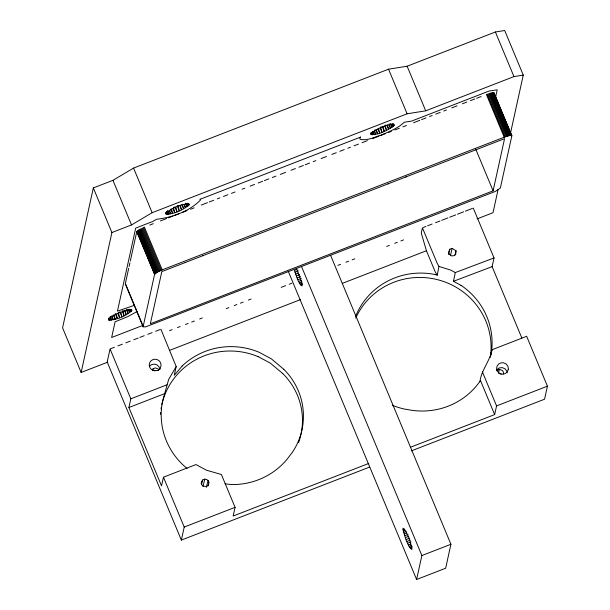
<?xml version="1.0" encoding="UTF-8"?>
<svg xmlns="http://www.w3.org/2000/svg" width="610" height="610" viewBox="0 0 610 610"><rect width="100%" height="100%" fill="white"/><g stroke="black" fill="none" stroke-linecap="round" stroke-linejoin="round"><path stroke-width="0.91" d="M201.521 481.458L201.46 484.37L203.023 486.193L206.569 486.521L208.422 485.011L208.864 482.144L208.079 480.52L206.592 479.49L204.808 479.14L202.55 480.017L201.109 483.311M456.013 250.763L455.716 254.225L453.863 255.735L451.446 255.88L449.067 254.103L448.472 252.41L449.844 249.231L452.101 248.354L456.013 250.763L455.06 255.11M208.117 485.857L208.864 482.144M435.563 274.645L437.202 275.156L438.979 266.417L437.24 263.428L422.41 227.804M473.268 208.079L494.031 257.946L455.296 272.563L453.474 281.301L460.969 285.343M510.387 133.681L523.266 75.106L504.691 30.5L495.389 31.987L407.137 66.216L388.539 69.189L133.575 168.078L112.941 180.324L93.33 187.933L62.571 327.852L81.145 372.458L107.772 362.134M81.145 372.458L111.904 232.54L93.33 187.933M109.869 349.827L107.192 361.997L181.353 540.094L369.622 467.077M128.71 268.293L125.294 283.856L143.098 326.8L145.63 326.876L495.526 191.365L500.36 188.017L511.828 135.855L494.024 92.911M129.114 266.463L129.922 262.803M130.319 260.973L136.762 231.686L154.559 274.431L143.098 326.8M368.783 463.432L233.157 516.037L235.071 507.345L221.399 474.519L206.401 470.188L195.97 464.568L163.45 477.188L161.543 485.88L128.908 407.518L130.822 398.826L110.059 348.958L114.444 347.258M152.797 370.3L153.133 368.768L155.39 367.891L158.531 369.157L158.158 370.651M187.095 468.48A70.745 68.899 12.4 0 1 162.611 401.045L168.634 379.489L176.191 366.541L160.903 329.24M176.191 366.541L174.239 375.28L182.154 366.053M181.353 540.094L184.22 527.063L163.45 477.188M201.597 484.363L202.55 480.017M422.219 228.674L421.258 233.028L426.428 250.748L435.326 272.121L437.202 275.156M448.701 254.446L449.844 249.231M450.569 255.308L452.101 248.354M495.587 97.211L497.211 89.8L489.06 91.043L411.491 121.131L404.384 122.206C397.933 128.268 389.416 131.539 381.387 134.97C374.609 136.922 367.174 141.177 360.045 139.24L359.847 138.348L360.609 137.014M493.101 190.838L504.569 138.668L161.825 271.61L150.35 323.78L493.101 190.838L475.663 148.97M498.118 189.466L493.01 212.707L477.028 218.906M330.605 255.338L450.92 544.28L445.651 568.23L416.599 579.5L421.868 555.55L301.553 266.608M521.847 338.031L492.125 266.639L494.031 257.946M479.971 381.296C481.496 369.873 489.929 361.143 491.973 349.759L526.659 336.301L547.429 386.183L544.562 399.214L411.361 450.882M490.631 355.844L491.973 349.759M503.486 373.945L503.296 371.749L502.312 370.453L499.376 369.332L498.538 373.16L501.207 374.082M410.446 447.267L494.657 414.602L496.57 405.909L482.35 371.764M203.038 486.147L204.808 479.14M206.371 487.314L208.079 480.52M355.767 316.369L356.309 314.653A70.737 68.892 12.4 0 1 435.57 274.622M154.559 274.431L156.953 272.373L162.207 269.872L504.95 136.93L509.975 135.45L511.82 135.649M155.802 370.552L154.338 370.705A5.909 5.757 12.4 0 1 149.29 364.162A5.909 5.757 12.4 0 1 155.946 359.305A5.909 5.757 12.4 0 1 160.987 365.855L160.072 368.897L158.219 370.407L154.338 370.705M152.477 369.896L153.133 368.768M496.822 370.758L499.376 369.332M497.272 370.125L496.753 369.736L499.193 367.952L502.221 367.609L505.042 368.791L506.895 371.193L507.085 372.679M136.968 311.588L127.825 316.59L115.092 321.821L111.645 337.498L142.702 325.45M111.904 232.54L131.516 224.938L152.149 212.692L407.114 113.796L425.711 110.822L513.963 76.593L523.266 75.106M202.863 255.758L203.404 255.483M116.312 314.081L110.814 317.162L108.839 318.855L108.595 319.953C116.823 320.12 126.011 316.049 131.966 310.383L131.867 309.918C126.522 308.98 121.207 312.228 116.312 314.081L117.333 318.58L115.221 313.502M405.81 177.037L406.351 176.763M200.08 199.279L360.51 137.113M149.74 225.067L153.293 223.687M160.399 220.927L166.614 218.517M168.391 217.831L172.828 216.108M174.605 215.414L179.05 213.691M182.603 212.318L187.041 210.595M190.594 209.215L194.148 207.835M201.254 205.082L207.476 202.672M209.253 201.979L213.691 200.255M217.244 198.875L219.913 197.846M223.466 196.466L227.904 194.743M231.457 193.362L235.01 191.99M242.117 189.23L244.785 188.2M250.115 186.134L254.553 184.411M258.106 183.03L262.552 181.307M264.328 180.621L268.766 178.898M272.319 177.518L275.873 176.137M280.318 174.414L285.64 172.348M290.97 170.281L295.415 168.558M298.969 167.178L303.406 165.455M305.183 164.769L309.628 163.045M313.182 161.665L315.843 160.636M321.173 158.57L326.502 156.503M331.832 154.429L336.278 152.713M339.831 151.333L344.269 149.61M347.822 148.23L350.491 147.201M354.044 145.821L358.482 144.097M362.035 142.717L367.365 140.651M372.695 138.584L378.917 136.175M380.693 135.481L385.131 133.758M388.684 132.385L391.353 131.348M394.906 129.968L399.344 128.245M402.897 126.872L406.451 125.492M413.557 122.732L419.771 120.323M421.548 119.636L425.993 117.913M429.547 116.533L432.208 115.496M435.761 114.123L440.207 112.4M443.76 111.02L446.421 109.983M451.751 107.917L457.081 105.85M462.411 103.784L466.856 102.061M470.409 100.68L474.847 98.957M476.623 98.271L481.069 96.548M296.933 269.406L294.363 270.405C296.468 275.278 297.977 283.414 302.118 285.96L300.966 280.142L296.681 269.17M294.943 272.19L298.359 270.863M295.606 274.073L298.168 273.074M296.33 275.987L299.746 274.66M117.951 345.9L122.335 344.2M125.843 342.843L130.22 341.142M133.727 339.778L138.112 338.077M139.865 337.399L144.25 335.698M147.757 334.341L152.142 332.641M155.649 331.276L160.026 329.575M423.287 227.469L425.917 226.447M427.671 225.769L432.055 224.068M435.563 222.703L439.947 221.003M441.701 220.324L447.839 217.945M449.593 217.267L455.731 214.88M457.485 214.202L463.623 211.822M465.377 211.144L472.392 208.422M297.093 277.885L300.509 276.559M297.871 279.7L301.294 278.373M169.511 330.673L172.172 329.644M177.487 327.578L180.148 326.548M185.463 324.482L188.124 323.452M191.67 322.08L194.331 321.043M199.653 318.984L202.306 317.955M226.241 308.668L228.902 307.638M234.225 305.572L236.878 304.542M240.424 303.17L243.085 302.133M248.407 300.074L251.061 299.037M281.202 287.348L285.632 285.632M289.178 284.252L291.839 283.223M337.932 265.342L340.594 264.313M345.916 262.247L348.577 261.217M352.123 259.845L354.776 258.815M386.694 246.432L389.348 245.403M394.67 243.337L397.331 242.307M400.877 240.935L403.53 239.898M298.648 281.378L301.21 280.387M299.396 282.872L301.958 281.881M300.089 284.138L302.651 283.147M300.707 285.137L302.415 284.473M169.359 350.46L300.555 299.571M342.218 283.414L426.428 250.748M130.822 398.826L166.942 384.811M128.908 407.518L165.035 393.511M492.125 266.639L453.474 281.301M184.22 527.063L235.071 507.345M496.57 405.909L547.429 386.183M403.042 529.693L402.966 528.161C407.846 532.37 410.675 542.504 411.864 549.534C407.061 545.797 404.926 536.091 403.042 529.693L404.75 529.03M403.279 530.898L404.987 530.235M403.637 532.339L406.199 531.341M404.117 533.979L406.679 532.98M404.697 535.763L408.113 534.436M405.353 537.639L408.776 536.32M406.077 539.56L409.493 538.233M406.839 541.451L410.263 540.125M407.625 543.266L411.041 541.947M408.395 544.951L410.965 543.96M409.142 546.446L411.704 545.454M409.836 547.711L412.398 546.72M410.454 548.71L412.162 548.047M421.868 555.55L450.92 544.28M388.067 183.854L388.578 183.717M185.12 262.575L185.631 262.437M133.864 305.511L117.448 311.123L135.702 228.102L152.935 221.415L156.488 219.287C172.127 217.534 189.138 211.426 200.347 200.21L200.149 199.317M503.707 137.296L504.195 137.22L486.399 94.481L487.154 94.192L504.95 136.93M496.753 369.736L498.263 369.736M225.029 483.837L231.495 484.561A70.745 68.899 12.4 0 0 290.39 454.831L291.809 453.1A67.984 66.216 12.4 0 0 303.437 416.455A67.885 66.116 12.4 0 0 283.795 369.279M438.979 266.417L450.706 270.085L455.296 272.563M258.251 356.652L270.436 363.217L282.842 373.617M283.795 369.279L271.389 358.878L259.204 352.313A70.745 68.899 12.4 0 0 182.123 366.023M495.389 31.987L513.963 76.593M493.887 92.758L511.828 135.855M493.627 92.659L511.424 135.397M493.254 92.621L511.05 135.359M492.766 92.636L510.562 135.374M492.178 92.705L509.975 135.45M491.492 92.834L509.289 135.572M508.526 135.755L490.73 93.01L489.906 93.246L507.703 135.984M489.022 93.521L506.818 136.259M488.099 93.833L505.896 136.579M407.137 66.216L425.711 110.822M388.539 69.189L407.114 113.796M393.275 123.914L393.976 125.607C387.563 130.517 379.107 134.894 370.949 134.535L370.849 134.078C376.812 128.413 385.993 124.333 394.22 124.509L393.976 125.607L393.313 123.838M392.138 123.853L393.191 126.392L392.276 123.716M390.591 123.914L392.001 127.299L390.873 123.7M389.043 124.905L390.446 128.291L389.142 123.769M386.831 125.096L388.593 129.328L387.38 124.791M384.742 126.148L386.504 130.38L385.131 124.928M382.157 126.316L384.269 131.394L383.164 126.857M380.205 128.1L381.967 132.332L380.663 126.926M377.925 128.939L379.687 133.171L378.596 128.687M480.444 380.457L494.657 414.602M375.76 129.633L377.521 133.864L376.4 129.427M374.143 131.005L375.554 134.391L374.365 129.999M372.435 131.341L373.846 134.726L372.84 131.264M371.421 132.332L372.481 134.871L371.902 133.056M370.796 133.11L371.505 134.802L370.88 133.018M288.24 271.236L416.599 579.5M188.292 203.42L189.001 205.112C182.581 210.023 174.125 214.4 165.973 214.041L165.867 213.584C171.829 207.918 181.01 203.839 189.237 204.014L189.001 205.112L188.337 203.344M187.156 203.359L188.215 205.898L187.293 203.221M185.615 203.42L187.026 206.805L185.898 203.206M184.06 204.411L185.47 207.796L184.426 204.175M181.849 204.602L183.618 208.833L182.398 204.297M179.767 205.654L181.528 209.886L180.377 205.341M177.174 205.822L179.287 210.9L177.968 205.463M174.872 206.76L176.992 211.838L175.901 207.331M172.95 208.445L174.712 212.677L173.4 207.301M170.785 209.138L172.546 213.37L171.418 208.933M169.161 210.511L170.571 213.896L169.626 210.389M167.46 210.854L168.871 214.24L167.857 210.77M166.446 211.838L167.506 214.377L166.637 211.655M165.821 212.615L166.522 214.308L165.897 212.524M133.575 168.078L152.149 212.692M162.207 269.872L144.41 227.133L143.457 227.515L161.253 270.253M142.511 227.919L160.308 270.665M141.596 228.338L159.393 271.084M140.727 228.773L158.524 271.511M139.903 229.208L157.7 271.946M156.953 272.373L139.156 229.635L138.493 230.046L156.29 272.792M137.929 230.443L155.725 273.181M155.26 273.547L137.463 230.809L137.105 231.144L154.902 273.882M136.876 231.434L154.673 274.18M112.941 180.324L131.516 224.938M125.698 284.306L143.129 326.175M129.785 309.262L130.837 311.801L130.227 310.017M128.237 309.323L129.648 312.709L128.801 310.01M126.682 310.315L128.092 313.7L126.788 309.178M124.478 310.513L126.239 314.745L125.019 310.208M122.389 311.558L124.15 315.789L122.778 310.337M119.796 311.725L121.916 316.803L120.81 312.274M117.852 313.51L119.613 317.749L118.309 312.335M113.407 315.042L115.168 319.274L114.047 314.836M111.782 316.415L113.193 319.8L112.011 315.416M110.082 316.758L111.493 320.143L110.486 316.674M109.068 317.741L110.128 320.281L109.548 318.466M108.443 318.527L109.152 320.219L108.527 318.428M479.971 381.296A70.737 68.892 12.4 0 1 407.305 409.485L405.025 409.188A67.984 66.216 12.4 0 1 392.299 405.223M460.977 285.32A70.737 68.892 12.4 0 1 491.157 353.937M355.729 318.176A70.699 68.854 12.4 0 1 439.978 280.341A70.699 68.854 12.4 0 1 490.295 357.391M149.404 366.282A5.909 5.757 12.4 0 1 159.927 369.21M282.842 373.617A67.885 66.116 12.4 0 1 302.476 420.793A67.984 66.216 12.4 0 1 301.302 432.795M160.438 414.327A70.699 68.854 12.4 0 1 160.59 412.528M161.048 408.944A70.699 68.854 12.4 0 1 161.345 407.16M161.886 404.521A70.699 68.854 12.4 0 1 258.236 356.69M301.119 433.702A67.984 66.216 12.4 0 1 298.565 442.631M508.351 369.294L507.162 372.031A5.909 5.757 12.4 0 1 497.028 370.567A5.909 5.757 12.4 0 1 503.288 362.744L506.109 363.926L507.962 366.328L508.351 369.294M131.623 311.016L130.921 309.323L131.623 311.016"/></g></svg>
